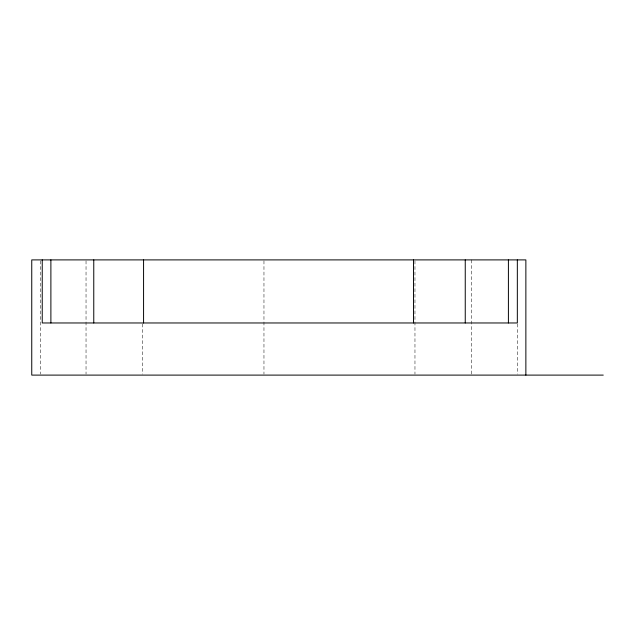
<?xml version="1.0" encoding="UTF-8"?>
<svg xmlns="http://www.w3.org/2000/svg" width="635" height="635" viewBox="0 0 635 635"><rect width="100%" height="100%" fill="white"/><g stroke="black" fill="none" stroke-linecap="round" stroke-linejoin="round"><path stroke-width="0.48" stroke-dasharray="3.17 2.38" d="M517.334 323.898L517.334 374.118M471.575 259.898L471.575 374.118M414.965 260.882L414.965 374.118M263.962 260.882L263.962 374.118M142.653 323.898L142.653 374.118M86.035 260.882L86.035 374.118M40.283 260.882L40.283 374.118"/><path stroke-width="0.95" d="M603.25 375.102L31.75 375.102L31.75 259.898L525.867 259.898L525.867 375.102M517.334 259.898L517.334 322.969L42.235 322.969L42.235 259.898M508.405 259.898L508.405 322.969M465.249 259.898L465.249 322.969M413.504 259.898L413.504 322.969M143.573 259.898L143.573 322.969M93.766 259.898L93.766 322.969M50.887 259.898L50.887 322.969"/></g></svg>
